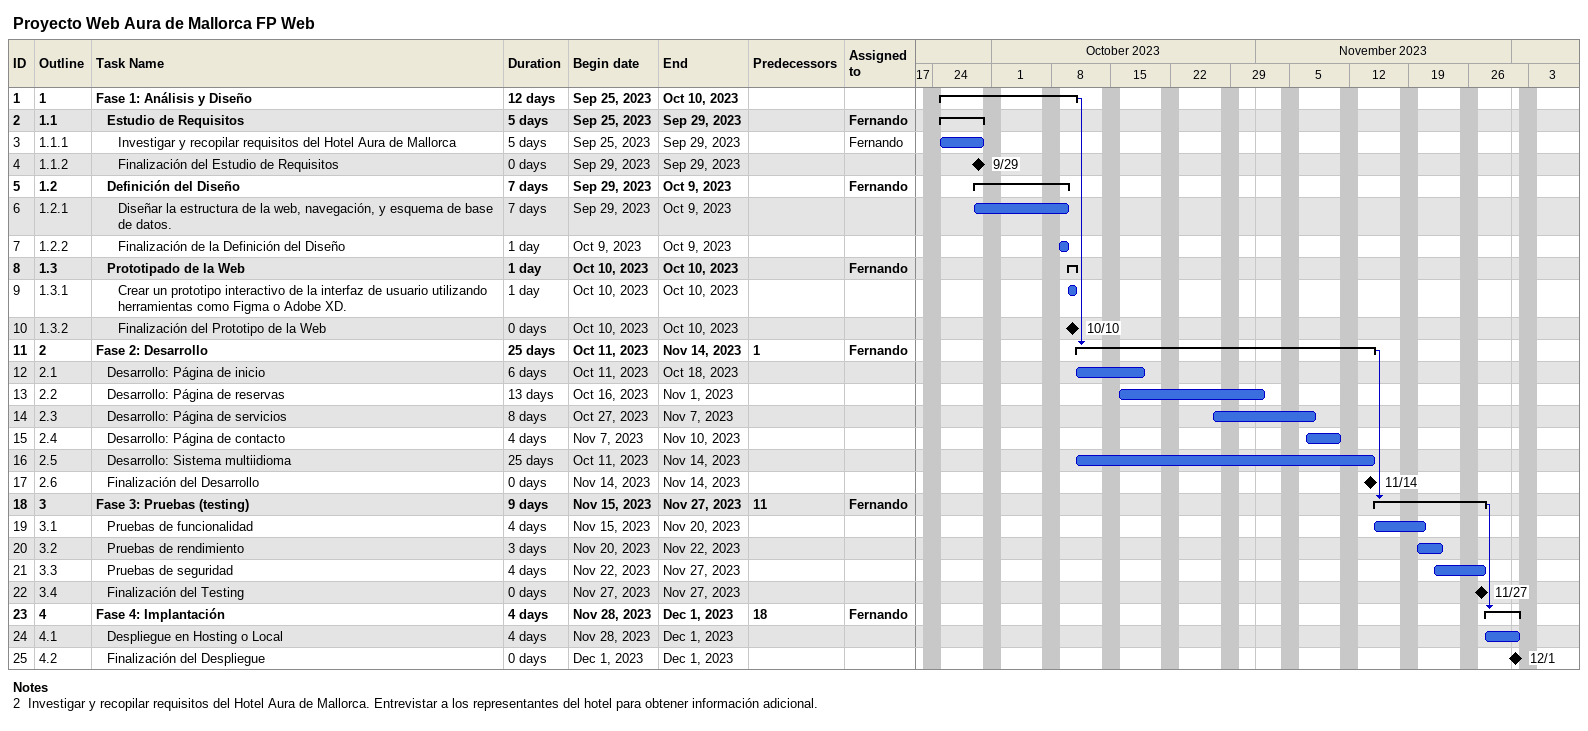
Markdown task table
Proyecto Web Aura de Mallorca FP Web

| ID | WBS | Task | Duration | Start | Finish | Predecessors | Resources |
|---|---|---|---|---|---|---|---|
| 1 | 1 | **Fase 1: Análisis y Diseño** | 12d | 2023-09-25 | 2023-10-10 |  |  |
| 2 | 1.1 | **Estudio de Requisitos** | 5d | 2023-09-25 | 2023-09-29 |  | Fernando |
| 3 | 1.1.1 | Investigar y recopilar requisitos del Hotel Aura de Mallorca | 5d | 2023-09-25 | 2023-09-29 |  | Fernando |
| 4 | 1.1.2 | Finalización del Estudio de Requisitos | 0d | 2023-09-29 | 2023-09-29 |  |  |
| 5 | 1.2 | **Definición del Diseño** | 7d | 2023-09-29 | 2023-10-09 |  | Fernando |
| 6 | 1.2.1 | Diseñar la estructura de la web, navegación, y esquema de base de datos. | 7d | 2023-09-29 | 2023-10-09 |  |  |
| 7 | 1.2.2 | Finalización de la Definición del Diseño | 1d | 2023-10-09 | 2023-10-09 |  |  |
| 8 | 1.3 | **Prototipado de la Web** | 1d | 2023-10-10 | 2023-10-10 |  | Fernando |
| 9 | 1.3.1 | Crear un prototipo interactivo de la interfaz de usuario utilizando herramientas como Figma o Adobe XD. | 1d | 2023-10-10 | 2023-10-10 |  |  |
| 10 | 1.3.2 | Finalización del Prototipo de la Web | 0d | 2023-10-10 | 2023-10-10 |  |  |
| 11 | 2 | **Fase 2: Desarrollo** | 25d | 2023-10-11 | 2023-11-14 | 1 | Fernando |
| 12 | 2.1 | Desarrollo: Página de inicio | 6d | 2023-10-11 | 2023-10-18 |  |  |
| 13 | 2.2 | Desarrollo: Página de reservas | 13d | 2023-10-16 | 2023-11-01 |  |  |
| 14 | 2.3 | Desarrollo: Página de servicios | 8d | 2023-10-27 | 2023-11-07 |  |  |
| 15 | 2.4 | Desarrollo: Página de contacto | 4d | 2023-11-07 | 2023-11-10 |  |  |
| 16 | 2.5 | Desarrollo: Sistema multiidioma | 25d | 2023-10-11 | 2023-11-14 |  |  |
| 17 | 2.6 | Finalización del Desarrollo | 0d | 2023-11-14 | 2023-11-14 |  |  |
| 18 | 3 | **Fase 3: Pruebas (testing)** | 9d | 2023-11-15 | 2023-11-27 | 11 | Fernando |
| 19 | 3.1 | Pruebas de funcionalidad | 4d | 2023-11-15 | 2023-11-20 |  |  |
| 20 | 3.2 | Pruebas de rendimiento | 3d | 2023-11-20 | 2023-11-22 |  |  |
| 21 | 3.3 | Pruebas de seguridad | 4d | 2023-11-22 | 2023-11-27 |  |  |
| 22 | 3.4 | Finalización del Testing | 0d | 2023-11-27 | 2023-11-27 |  |  |
| 23 | 4 | **Fase 4: Implantación** | 4d | 2023-11-28 | 2023-12-01 | 18 | Fernando |
| 24 | 4.1 | Despliegue en Hosting o Local | 4d | 2023-11-28 | 2023-12-01 |  |  |
| 25 | 4.2 | Finalización del Despliegue | 0d | 2023-12-01 | 2023-12-01 |  |  |

Notes
- 2: Investigar y recopilar requisitos del Hotel Aura de Mallorca. Entrevistar a los representantes del hotel para obtener información adicional.
